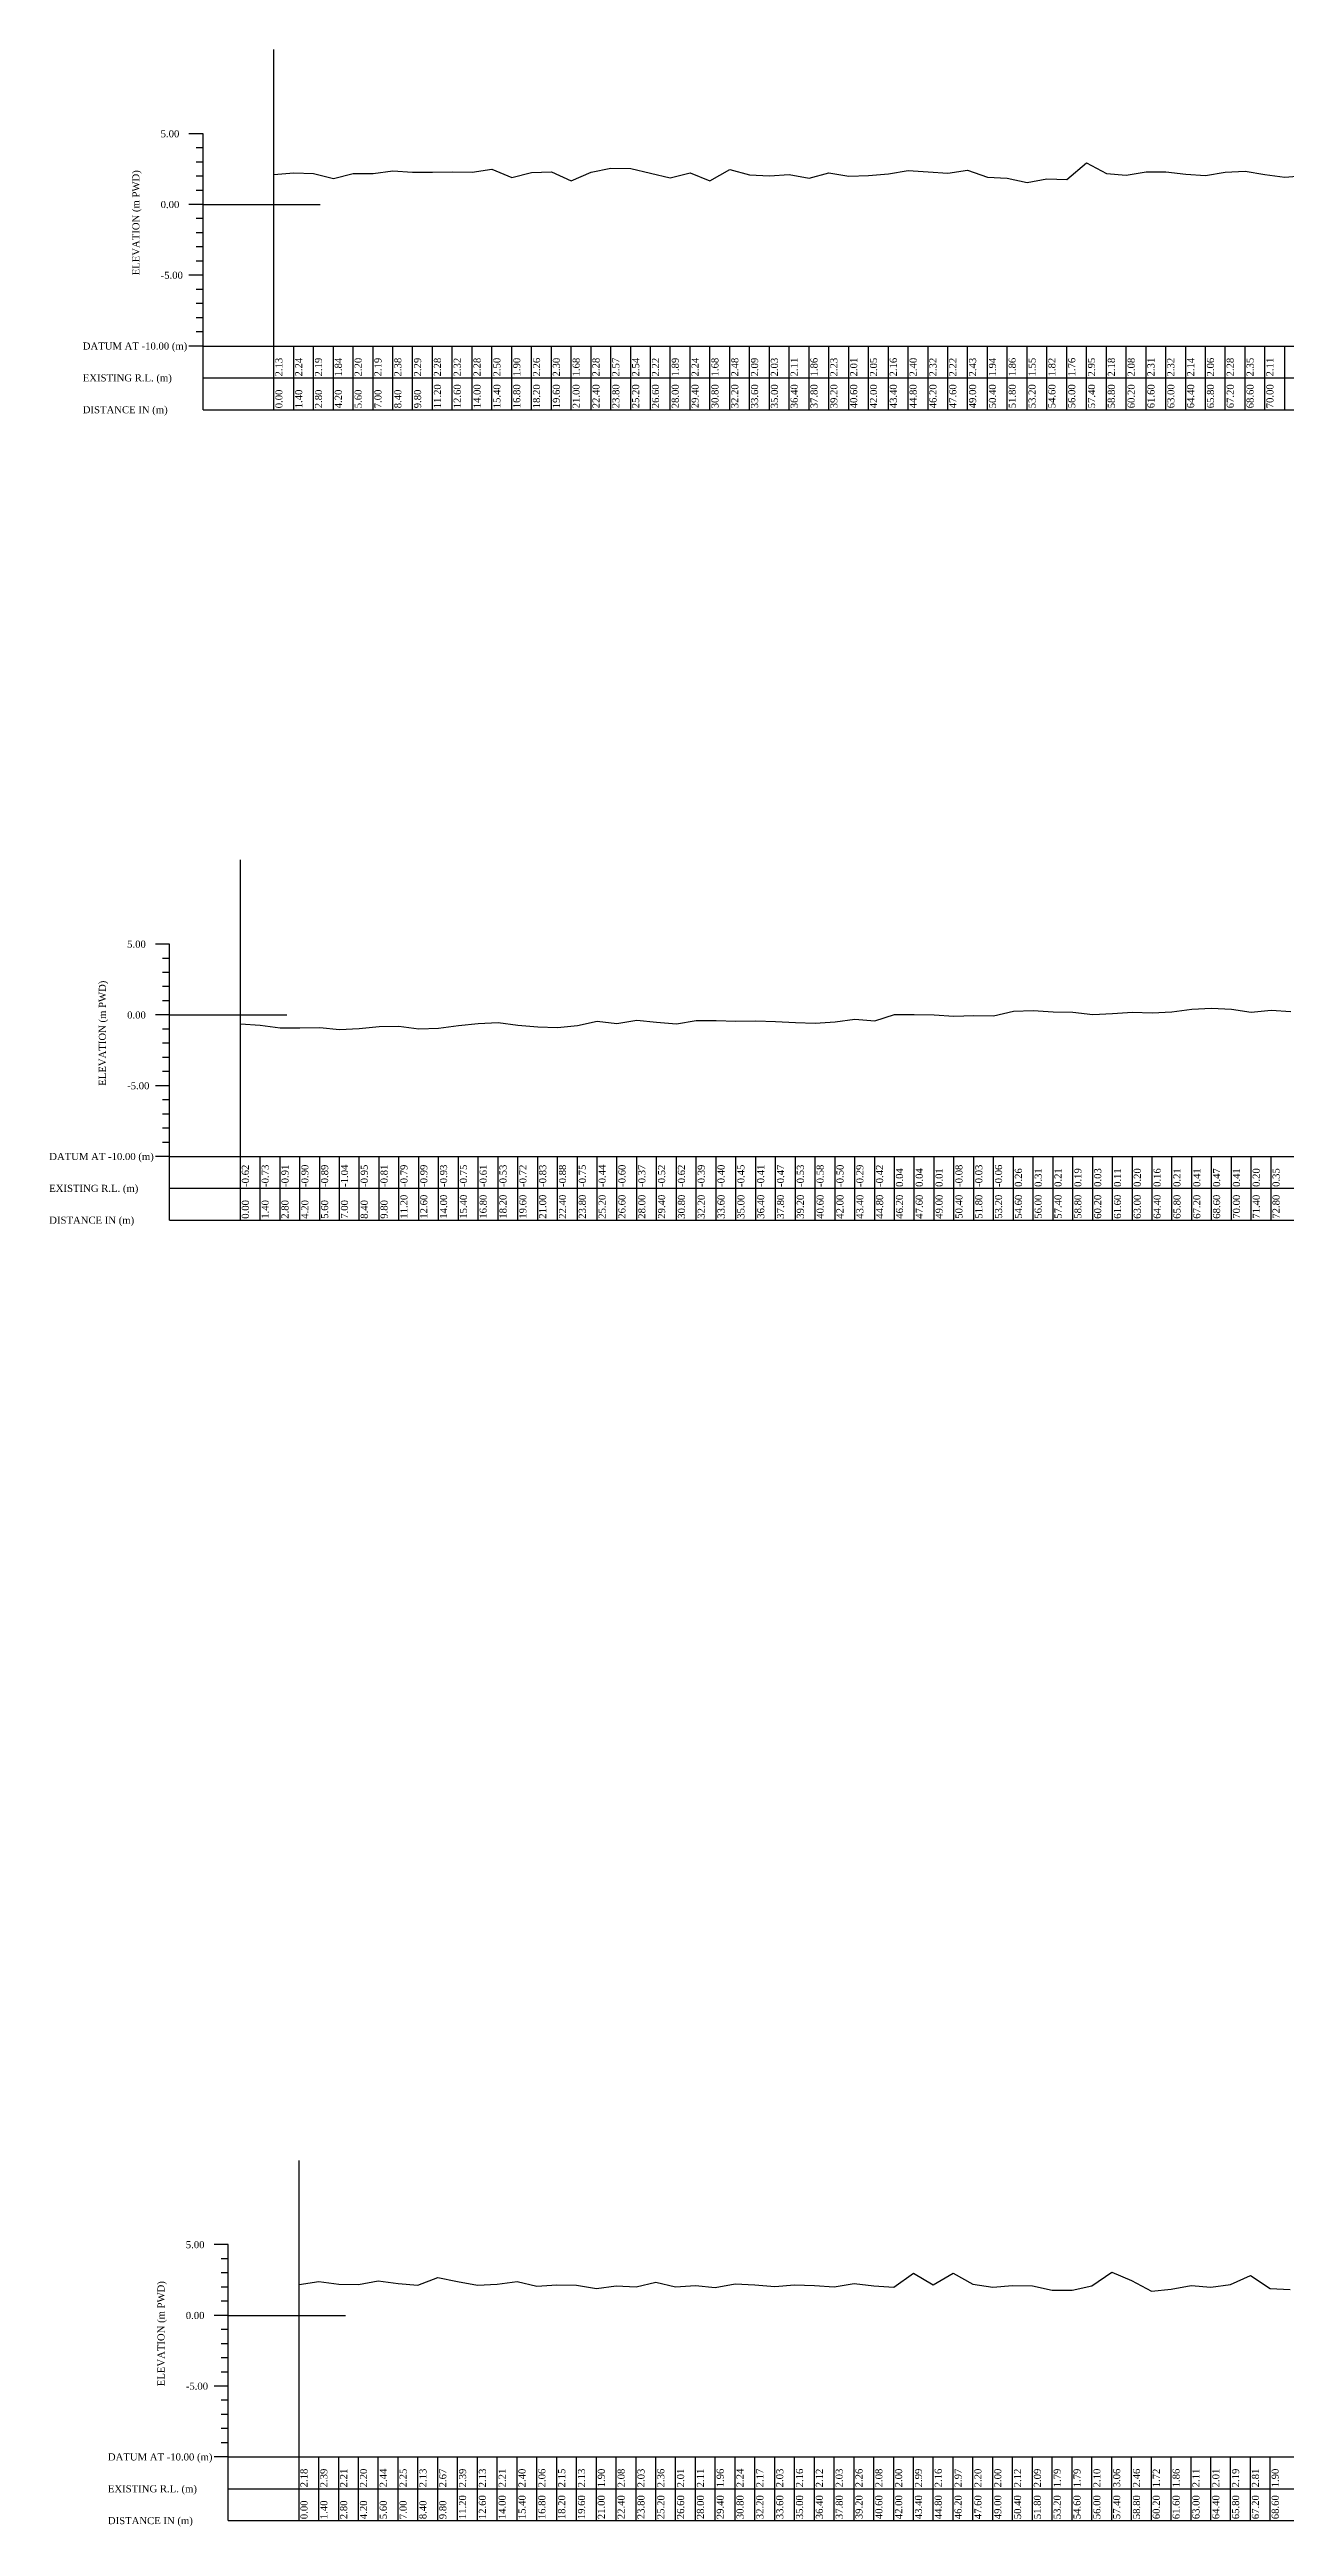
# Model space of a CAD drawing. Header units: metres. Extents: x -148477 to 168932, y -55673 to -2736.
# Drawn here: x 4700.8 to 4788.1, y -17558.2 to -17383.1 of the extents above; entities that cross this region are included whole.
import ezdxf

# ---------------------------------------------------------------- set-up
doc = ezdxf.new("R2010")
doc.units = ezdxf.units.M
doc.styles.add('liza', font='times.ttf', dxfattribs={"height": 2})

msp = doc.modelspace()

# ---------------------------------------------------------------- linework, layer by layer
at = {"color": 3, "linetype": 'Continuous', "lineweight": -3, "ltscale": 0.5}
for p, q in [((4716.668, -17404.0795), (4716.668, -17383.1289)), ((4711.668, -17394.0795), (4719.9416, -17394.0795)), ((4714.3012, -17461.347), (4714.3012, -17440.3964)), ((4709.3012, -17451.347), (4717.5747, -17451.347)), ((4718.4438, -17553.2383), (4718.4438, -17532.2878)), ((4713.4438, -17543.2383), (4721.7173, -17543.2383))]:
    msp.add_line(p, q, dxfattribs=at)
at = {"color": 6, "linetype": 'Continuous', "lineweight": -3, "ltscale": 0.5}
for p, q in [((4711.668, -17389.0795), (4710.668, -17389.0795)), ((4711.668, -17390.0795), (4711.168, -17390.0795)), ((4711.668, -17408.5795), (4711.668, -17389.0795)), ((4711.668, -17391.0795), (4711.168, -17391.0795)), ((4711.668, -17392.0795), (4711.168, -17392.0795)), ((4711.668, -17393.0795), (4711.168, -17393.0795)), ((4711.668, -17394.0795), (4710.668, -17394.0795)), ((4711.668, -17395.0795), (4711.168, -17395.0795)), ((4711.668, -17396.0795), (4711.168, -17396.0795)), ((4711.668, -17397.0795), (4711.168, -17397.0795)), ((4711.668, -17398.0795), (4711.168, -17398.0795)), ((4711.668, -17399.0795), (4710.668, -17399.0795)), ((4711.668, -17400.0795), (4711.168, -17400.0795)), ((4711.668, -17401.0795), (4711.168, -17401.0795)), ((4711.668, -17402.0795), (4711.168, -17402.0795)), ((4711.668, -17404.0795), (4710.668, -17404.0795)), ((4711.668, -17403.0795), (4711.168, -17403.0795)), ((4711.668, -17404.0795), (5048.888, -17404.0795)), ((4716.668, -17408.5795), (4716.668, -17404.0795)), ((4718.068, -17408.5795), (4718.068, -17404.0795)), ((4719.468, -17408.5795), (4719.468, -17404.0795)), ((4720.868, -17408.5795), (4720.868, -17404.0795)), ((4722.268, -17408.5795), (4722.268, -17404.0795)), ((4723.668, -17408.5795), (4723.668, -17404.0795)), ((4725.068, -17408.5795), (4725.068, -17404.0795)), ((4726.468, -17408.5795), (4726.468, -17404.0795)), ((4727.868, -17408.5795), (4727.868, -17404.0795)), ((4729.268, -17408.5795), (4729.268, -17404.0795)), ((4730.668, -17408.5795), (4730.668, -17404.0795)), ((4732.068, -17408.5795), (4732.068, -17404.0795)), ((4733.468, -17408.5795), (4733.468, -17404.0795)), ((4734.868, -17408.5795), (4734.868, -17404.0795)), ((4736.268, -17408.5795), (4736.268, -17404.0795)), ((4737.668, -17408.5795), (4737.668, -17404.0795)), ((4739.068, -17408.5795), (4739.068, -17404.0795)), ((4740.468, -17408.5795), (4740.468, -17404.0795)), ((4741.868, -17408.5795), (4741.868, -17404.0795)), ((4743.268, -17408.5795), (4743.268, -17404.0795)), ((4744.668, -17408.5795), (4744.668, -17404.0795)), ((4746.068, -17408.5795), (4746.068, -17404.0795)), ((4747.468, -17408.5795), (4747.468, -17404.0795)), ((4748.868, -17408.5795), (4748.868, -17404.0795)), ((4750.268, -17408.5795), (4750.268, -17404.0795)), ((4751.668, -17408.5795), (4751.668, -17404.0795)), ((4753.068, -17408.5795), (4753.068, -17404.0795)), ((4754.468, -17408.5795), (4754.468, -17404.0795)), ((4755.868, -17408.5795), (4755.868, -17404.0795)), ((4757.268, -17408.5795), (4757.268, -17404.0795)), ((4758.668, -17408.5795), (4758.668, -17404.0795)), ((4760.068, -17408.5795), (4760.068, -17404.0795)), ((4761.468, -17408.5795), (4761.468, -17404.0795)), ((4762.868, -17408.5795), (4762.868, -17404.0795)), ((4764.268, -17408.5795), (4764.268, -17404.0795)), ((4765.668, -17408.5795), (4765.668, -17404.0795)), ((4767.068, -17408.5795), (4767.068, -17404.0795)), ((4768.468, -17408.5795), (4768.468, -17404.0795)), ((4769.868, -17408.5795), (4769.868, -17404.0795)), ((4771.268, -17408.5795), (4771.268, -17404.0795)), ((4772.668, -17408.5795), (4772.668, -17404.0795)), ((4774.068, -17408.5795), (4774.068, -17404.0795)), ((4775.468, -17408.5795), (4775.468, -17404.0795)), ((4776.868, -17408.5795), (4776.868, -17404.0795)), ((4778.268, -17408.5795), (4778.268, -17404.0795)), ((4779.668, -17408.5795), (4779.668, -17404.0795)), ((4781.068, -17408.5795), (4781.068, -17404.0795)), ((4782.468, -17408.5795), (4782.468, -17404.0795)), ((4783.868, -17408.5795), (4783.868, -17404.0795)), ((4785.268, -17408.5795), (4785.268, -17404.0795)), ((4786.668, -17408.5795), (4786.668, -17404.0795)), ((4788.068, -17408.5795), (4788.068, -17404.0795)), ((4711.668, -17406.3295), (5048.888, -17406.3295)), ((4711.668, -17408.5795), (5048.888, -17408.5795)), ((4709.3012, -17446.347), (4708.3012, -17446.347)), ((4709.3012, -17447.347), (4708.8012, -17447.347)), ((4709.3012, -17465.847), (4709.3012, -17446.347)), ((4709.3012, -17448.347), (4708.8012, -17448.347)), ((4709.3012, -17449.347), (4708.8012, -17449.347)), ((4709.3012, -17451.347), (4708.3012, -17451.347)), ((4709.3012, -17450.347), (4708.8012, -17450.347)), ((4709.3012, -17452.347), (4708.8012, -17452.347)), ((4709.3012, -17453.347), (4708.8012, -17453.347)), ((4709.3012, -17454.347), (4708.8012, -17454.347)), ((4709.3012, -17456.347), (4708.3012, -17456.347)), ((4709.3012, -17455.347), (4708.8012, -17455.347)), ((4709.3012, -17457.347), (4708.8012, -17457.347)), ((4709.3012, -17458.347), (4708.8012, -17458.347)), ((4709.3012, -17459.347), (4708.8012, -17459.347)), ((4709.3012, -17461.347), (4708.3012, -17461.347)), ((4709.3012, -17460.347), (4708.8012, -17460.347)), ((4709.3012, -17461.347), (5046.5212, -17461.347)), ((4714.3012, -17465.847), (4714.3012, -17461.347)), ((4715.7012, -17465.847), (4715.7012, -17461.347)), ((4717.1012, -17465.847), (4717.1012, -17461.347)), ((4718.5012, -17465.847), (4718.5012, -17461.347)), ((4719.9012, -17465.847), (4719.9012, -17461.347)), ((4721.3012, -17465.847), (4721.3012, -17461.347)), ((4722.7012, -17465.847), (4722.7012, -17461.347)), ((4724.1012, -17465.847), (4724.1012, -17461.347)), ((4725.5012, -17465.847), (4725.5012, -17461.347)), ((4726.9012, -17465.847), (4726.9012, -17461.347)), ((4728.3012, -17465.847), (4728.3012, -17461.347)), ((4729.7012, -17465.847), (4729.7012, -17461.347)), ((4731.1012, -17465.847), (4731.1012, -17461.347)), ((4732.5012, -17465.847), (4732.5012, -17461.347)), ((4733.9012, -17465.847), (4733.9012, -17461.347)), ((4735.3012, -17465.847), (4735.3012, -17461.347)), ((4736.7012, -17465.847), (4736.7012, -17461.347)), ((4738.1012, -17465.847), (4738.1012, -17461.347)), ((4739.5012, -17465.847), (4739.5012, -17461.347)), ((4740.9012, -17465.847), (4740.9012, -17461.347)), ((4742.3012, -17465.847), (4742.3012, -17461.347)), ((4743.7012, -17465.847), (4743.7012, -17461.347)), ((4745.1012, -17465.847), (4745.1012, -17461.347)), ((4746.5012, -17465.847), (4746.5012, -17461.347)), ((4747.9012, -17465.847), (4747.9012, -17461.347)), ((4749.3012, -17465.847), (4749.3012, -17461.347)), ((4750.7012, -17465.847), (4750.7012, -17461.347)), ((4752.1012, -17465.847), (4752.1012, -17461.347)), ((4753.5012, -17465.847), (4753.5012, -17461.347)), ((4754.9012, -17465.847), (4754.9012, -17461.347)), ((4756.3012, -17465.847), (4756.3012, -17461.347)), ((4757.7012, -17465.847), (4757.7012, -17461.347)), ((4759.1012, -17465.847), (4759.1012, -17461.347)), ((4760.5012, -17465.847), (4760.5012, -17461.347)), ((4761.9012, -17465.847), (4761.9012, -17461.347)), ((4763.3012, -17465.847), (4763.3012, -17461.347)), ((4764.7012, -17465.847), (4764.7012, -17461.347)), ((4766.1012, -17465.847), (4766.1012, -17461.347)), ((4767.5012, -17465.847), (4767.5012, -17461.347)), ((4768.9012, -17465.847), (4768.9012, -17461.347)), ((4770.3012, -17465.847), (4770.3012, -17461.347)), ((4771.7012, -17465.847), (4771.7012, -17461.347)), ((4773.1012, -17465.847), (4773.1012, -17461.347)), ((4774.5012, -17465.847), (4774.5012, -17461.347)), ((4775.9012, -17465.847), (4775.9012, -17461.347)), ((4777.3012, -17465.847), (4777.3012, -17461.347)), ((4778.7012, -17465.847), (4778.7012, -17461.347)), ((4780.1012, -17465.847), (4780.1012, -17461.347)), ((4781.5012, -17465.847), (4781.5012, -17461.347)), ((4782.9012, -17465.847), (4782.9012, -17461.347)), ((4784.3012, -17465.847), (4784.3012, -17461.347)), ((4785.7012, -17465.847), (4785.7012, -17461.347)), ((4787.1012, -17465.847), (4787.1012, -17461.347)), ((4709.3012, -17463.597), (5046.5212, -17463.597)), ((4709.3012, -17465.847), (5046.5212, -17465.847)), ((4713.4438, -17538.2383), (4712.4438, -17538.2383)), ((4713.4438, -17557.7383), (4713.4438, -17538.2383)), ((4713.4438, -17539.2383), (4712.9438, -17539.2383)), ((4713.4438, -17540.2383), (4712.9438, -17540.2383)), ((4713.4438, -17541.2383), (4712.9438, -17541.2383)), ((4713.4438, -17542.2383), (4712.9438, -17542.2383)), ((4713.4438, -17543.2383), (4712.4438, -17543.2383)), ((4713.4438, -17544.2383), (4712.9438, -17544.2383)), ((4713.4438, -17545.2383), (4712.9438, -17545.2383)), ((4713.4438, -17546.2383), (4712.9438, -17546.2383)), ((4713.4438, -17547.2383), (4712.9438, -17547.2383)), ((4713.4438, -17548.2383), (4712.4438, -17548.2383)), ((4713.4438, -17549.2383), (4712.9438, -17549.2383)), ((4713.4438, -17550.2383), (4712.9438, -17550.2383)), ((4713.4438, -17551.2383), (4712.9438, -17551.2383)), ((4713.4438, -17552.2383), (4712.9438, -17552.2383)), ((4713.4438, -17553.2383), (4712.4438, -17553.2383)), ((4713.4438, -17553.2383), (5050.6638, -17553.2383)), ((4718.4438, -17557.7383), (4718.4438, -17553.2383)), ((4719.8438, -17557.7383), (4719.8438, -17553.2383)), ((4721.2438, -17557.7383), (4721.2438, -17553.2383)), ((4722.6438, -17557.7383), (4722.6438, -17553.2383)), ((4724.0438, -17557.7383), (4724.0438, -17553.2383)), ((4725.4438, -17557.7383), (4725.4438, -17553.2383)), ((4726.8438, -17557.7383), (4726.8438, -17553.2383)), ((4728.2438, -17557.7383), (4728.2438, -17553.2383)), ((4729.6438, -17557.7383), (4729.6438, -17553.2383)), ((4731.0438, -17557.7383), (4731.0438, -17553.2383)), ((4732.4438, -17557.7383), (4732.4438, -17553.2383)), ((4733.8438, -17557.7383), (4733.8438, -17553.2383)), ((4735.2438, -17557.7383), (4735.2438, -17553.2383)), ((4736.6438, -17557.7383), (4736.6438, -17553.2383)), ((4738.0438, -17557.7383), (4738.0438, -17553.2383)), ((4739.4438, -17557.7383), (4739.4438, -17553.2383)), ((4740.8438, -17557.7383), (4740.8438, -17553.2383)), ((4742.2438, -17557.7383), (4742.2438, -17553.2383)), ((4743.6438, -17557.7383), (4743.6438, -17553.2383)), ((4745.0438, -17557.7383), (4745.0438, -17553.2383)), ((4746.4438, -17557.7383), (4746.4438, -17553.2383)), ((4747.8438, -17557.7383), (4747.8438, -17553.2383)), ((4749.2438, -17557.7383), (4749.2438, -17553.2383)), ((4750.6438, -17557.7383), (4750.6438, -17553.2383)), ((4752.0438, -17557.7383), (4752.0438, -17553.2383)), ((4753.4438, -17557.7383), (4753.4438, -17553.2383)), ((4754.8438, -17557.7383), (4754.8438, -17553.2383)), ((4756.2438, -17557.7383), (4756.2438, -17553.2383)), ((4757.6438, -17557.7383), (4757.6438, -17553.2383)), ((4759.0438, -17557.7383), (4759.0438, -17553.2383)), ((4760.4438, -17557.7383), (4760.4438, -17553.2383)), ((4761.8438, -17557.7383), (4761.8438, -17553.2383)), ((4763.2438, -17557.7383), (4763.2438, -17553.2383)), ((4764.6438, -17557.7383), (4764.6438, -17553.2383)), ((4766.0438, -17557.7383), (4766.0438, -17553.2383)), ((4767.4438, -17557.7383), (4767.4438, -17553.2383)), ((4768.8438, -17557.7383), (4768.8438, -17553.2383)), ((4770.2438, -17557.7383), (4770.2438, -17553.2383)), ((4771.6438, -17557.7383), (4771.6438, -17553.2383)), ((4773.0438, -17557.7383), (4773.0438, -17553.2383)), ((4774.4438, -17557.7383), (4774.4438, -17553.2383)), ((4775.8438, -17557.7383), (4775.8438, -17553.2383)), ((4777.2438, -17557.7383), (4777.2438, -17553.2383)), ((4778.6438, -17557.7383), (4778.6438, -17553.2383)), ((4780.0438, -17557.7383), (4780.0438, -17553.2383)), ((4781.4438, -17557.7383), (4781.4438, -17553.2383)), ((4782.8438, -17557.7383), (4782.8438, -17553.2383)), ((4784.2438, -17557.7383), (4784.2438, -17553.2383)), ((4785.6438, -17557.7383), (4785.6438, -17553.2383)), ((4787.0438, -17557.7383), (4787.0438, -17553.2383)), ((4713.4438, -17555.4883), (5050.6638, -17555.4883)), ((4713.4438, -17557.7383), (5050.6638, -17557.7383))]:
    msp.add_line(p, q, dxfattribs=at)
msp.add_lwpolyline([(4716.668, -17391.9495), (4718.068, -17391.8395), (4719.468, -17391.8915), (4720.868, -17392.2395), (4722.268, -17391.8795), (4723.668, -17391.8855), (4725.068, -17391.6995), (4726.468, -17391.7895), (4727.868, -17391.7995), (4729.268, -17391.7595), (4730.668, -17391.7995), (4732.068, -17391.5795), (4733.468, -17392.1795), (4734.868, -17391.8195), (4736.268, -17391.7795), (4737.668, -17392.3995), (4739.068, -17391.7995), (4740.468, -17391.5095), (4741.868, -17391.5395), (4743.268, -17391.8595), (4744.668, -17392.1895), (4746.068, -17391.8395), (4747.468, -17392.3995), (4748.868, -17391.5995), (4750.268, -17391.9895), (4751.668, -17392.0455), (4753.068, -17391.9695), (4754.468, -17392.2205), (4755.868, -17391.8495), (4757.268, -17392.0695), (4758.668, -17392.0295), (4760.068, -17391.9195), (4761.468, -17391.6795), (4762.868, -17391.7595), (4764.268, -17391.8595), (4765.668, -17391.6495), (4767.068, -17392.1395), (4768.468, -17392.2195), (4769.868, -17392.5295), (4771.268, -17392.2595), (4772.668, -17392.3195), (4774.068, -17391.1295), (4775.468, -17391.8995), (4776.868, -17391.9995), (4778.268, -17391.7695), (4779.668, -17391.7595), (4781.068, -17391.9395), (4782.468, -17392.0195), (4783.868, -17391.7995), (4785.268, -17391.7295), (4786.668, -17391.9695), (4788.068, -17392.1395), (4789.468, -17392.0295)], dxfattribs=at)
at = {"color": 4, "linetype": 'Continuous', "lineweight": -3, "ltscale": 0.5}
msp.add_lwpolyline([(4714.3012, -17451.967), (4715.7012, -17452.077), (4717.1012, -17452.257), (4718.5012, -17452.247), (4719.9012, -17452.237), (4721.3012, -17452.383), (4722.7012, -17452.297), (4724.1012, -17452.157), (4725.5012, -17452.137), (4726.9012, -17452.338), (4728.3012, -17452.272), (4729.7012, -17452.101), (4731.1012, -17451.953), (4732.5012, -17451.877), (4733.9012, -17452.067), (4735.3012, -17452.177), (4736.7012, -17452.225), (4738.1012, -17452.098), (4739.5012, -17451.786), (4740.9012, -17451.943), (4742.3012, -17451.72), (4743.7012, -17451.863), (4745.1012, -17451.963), (4746.5012, -17451.742), (4747.9012, -17451.744), (4749.3012, -17451.793), (4750.7012, -17451.76), (4752.1012, -17451.818), (4753.5012, -17451.873), (4754.9012, -17451.927), (4756.3012, -17451.844), (4757.7012, -17451.637), (4759.1012, -17451.767), (4760.5012, -17451.307), (4761.9012, -17451.307), (4763.3012, -17451.337), (4764.7012, -17451.427), (4766.1012, -17451.377), (4767.5012, -17451.407), (4768.9012, -17451.087), (4770.3012, -17451.037), (4771.7012, -17451.137), (4773.1012, -17451.157), (4774.5012, -17451.317), (4775.9012, -17451.237), (4777.3012, -17451.147), (4778.7012, -17451.187), (4780.1012, -17451.137), (4781.5012, -17450.937), (4782.9012, -17450.877), (4784.3012, -17450.937), (4785.7012, -17451.147), (4787.1012, -17450.997), (4788.5012, -17451.097)], dxfattribs=at)
at = {"color": 2, "linetype": 'Continuous', "lineweight": -3, "ltscale": 0.5}
msp.add_lwpolyline([(4718.4438, -17541.0583), (4719.8438, -17540.8483), (4721.2438, -17541.0283), (4722.6438, -17541.0423), (4724.0438, -17540.7983), (4725.4438, -17540.9883), (4726.8438, -17541.1083), (4728.2438, -17540.5683), (4729.6438, -17540.8483), (4731.0438, -17541.1083), (4732.4438, -17541.0283), (4733.8438, -17540.8383), (4735.2438, -17541.1783), (4736.6438, -17541.0883), (4738.0438, -17541.1083), (4739.4438, -17541.3383), (4740.8438, -17541.1583), (4742.2438, -17541.2083), (4743.6438, -17540.8783), (4745.0438, -17541.2283), (4746.4438, -17541.1283), (4747.8438, -17541.2743), (4749.2438, -17540.9983), (4750.6438, -17541.0683), (4752.0438, -17541.2053), (4753.4438, -17541.0783), (4754.8438, -17541.1183), (4756.2438, -17541.2093), (4757.6438, -17540.9783), (4759.0438, -17541.1583), (4760.4438, -17541.2353), (4761.8438, -17540.2483), (4763.2438, -17541.0783), (4764.6438, -17540.2643), (4766.0438, -17541.0383), (4767.4438, -17541.2383), (4768.8438, -17541.1183), (4770.2438, -17541.1483), (4771.6438, -17541.4483), (4773.0438, -17541.4483), (4774.4438, -17541.1383), (4775.8438, -17540.1783), (4777.2438, -17540.7783), (4778.6438, -17541.5183), (4780.0438, -17541.3783), (4781.4438, -17541.1283), (4782.8438, -17541.2333), (4784.2438, -17541.0483), (4785.6438, -17540.4283), (4787.0438, -17541.3383), (4788.4438, -17541.4083)], dxfattribs=at)

# ---------------------------------------------------------------- texts
at = {"color": 6, "linetype": 'Continuous', "lineweight": -3, "ltscale": 0.5, "char_height": 0.5, "attachment_point": 1, "style": 'liza'}
for s, insert, width in [('5.00', (4708.668, -17388.8295), 2), ('0.00', (4708.668, -17393.8295), 2), ('-5.00', (4708.668, -17398.8295), 2), ('DATUM AT -10.00 (m)', (4703.168, -17403.8295), 7.5), ('EXISTING R.L. (m)', (4703.168, -17406.0795), 7.5), ('DISTANCE IN (m)', (4703.168, -17408.3295), 7.5), ('5.00', (4706.3012, -17446.097), 2), ('0.00', (4706.3012, -17451.097), 2), ('-5.00', (4706.3012, -17456.097), 2), ('DATUM AT -10.00 (m)', (4700.8012, -17461.097), 7.5), ('EXISTING R.L. (m)', (4700.8012, -17463.347), 7.5), ('DISTANCE IN (m)', (4700.8012, -17465.597), 7.5), ('5.00', (4710.4438, -17537.9883), 2), ('0.00', (4710.4438, -17542.9883), 2), ('-5.00', (4710.4438, -17547.9883), 2), ('DATUM AT -10.00 (m)', (4704.9438, -17552.9883), 7.5), ('EXISTING R.L. (m)', (4704.9438, -17555.2383), 7.5), ('DISTANCE IN (m)', (4704.9438, -17557.4883), 7.5)]:
    msp.add_mtext(s, dxfattribs=dict(at, insert=insert, width=width))
at = {"color": 6, "linetype": 'Continuous', "lineweight": -3, "ltscale": 0.5, "char_height": 0.5, "attachment_point": 1, "rotation": 90, "style": 'liza'}
for s, insert, width in [('ELEVATION (m PWD)', (4706.668, -17399.0795), 10), ('2.13', (4716.768, -17406.2295), 2.15), ('2.24', (4718.168, -17406.2295), 2.15), ('2.19', (4719.568, -17406.2295), 2.15), ('1.84', (4720.968, -17406.2295), 2.15), ('2.20', (4722.368, -17406.2295), 2.15), ('2.19', (4723.768, -17406.2295), 2.15), ('2.38', (4725.168, -17406.2295), 2.15), ('2.29', (4726.568, -17406.2295), 2.15), ('2.28', (4727.968, -17406.2295), 2.15), ('2.32', (4729.368, -17406.2295), 2.15), ('2.28', (4730.768, -17406.2295), 2.15), ('2.50', (4732.168, -17406.2295), 2.15), ('1.90', (4733.568, -17406.2295), 2.15), ('2.26', (4734.968, -17406.2295), 2.15), ('2.30', (4736.368, -17406.2295), 2.15), ('1.68', (4737.768, -17406.2295), 2.15), ('2.28', (4739.168, -17406.2295), 2.15), ('2.57', (4740.568, -17406.2295), 2.15), ('2.54', (4741.968, -17406.2295), 2.15), ('2.22', (4743.368, -17406.2295), 2.15), ('1.89', (4744.768, -17406.2295), 2.15), ('2.24', (4746.168, -17406.2295), 2.15), ('1.68', (4747.568, -17406.2295), 2.15), ('2.48', (4748.968, -17406.2295), 2.15), ('2.09', (4750.368, -17406.2295), 2.15), ('2.03', (4751.768, -17406.2295), 2.15), ('2.11', (4753.168, -17406.2295), 2.15), ('1.86', (4754.568, -17406.2295), 2.15), ('2.23', (4755.968, -17406.2295), 2.15), ('2.01', (4757.368, -17406.2295), 2.15), ('2.05', (4758.768, -17406.2295), 2.15), ('2.16', (4760.168, -17406.2295), 2.15), ('2.40', (4761.568, -17406.2295), 2.15), ('2.32', (4762.968, -17406.2295), 2.15), ('2.22', (4764.368, -17406.2295), 2.15), ('2.43', (4765.768, -17406.2295), 2.15), ('1.94', (4767.168, -17406.2295), 2.15), ('1.86', (4768.568, -17406.2295), 2.15), ('1.55', (4769.968, -17406.2295), 2.15), ('1.82', (4771.368, -17406.2295), 2.15), ('1.76', (4772.768, -17406.2295), 2.15), ('2.95', (4774.168, -17406.2295), 2.15), ('2.18', (4775.568, -17406.2295), 2.15), ('2.08', (4776.968, -17406.2295), 2.15), ('2.31', (4778.368, -17406.2295), 2.15), ('2.32', (4779.768, -17406.2295), 2.15), ('2.14', (4781.168, -17406.2295), 2.15), ('2.06', (4782.568, -17406.2295), 2.15), ('2.28', (4783.968, -17406.2295), 2.15), ('2.35', (4785.368, -17406.2295), 2.15), ('2.11', (4786.768, -17406.2295), 2.15), ('0.00', (4716.768, -17408.4795), 2.15), ('1.40', (4718.168, -17408.4795), 2.15), ('2.80', (4719.568, -17408.4795), 2.15), ('4.20', (4720.968, -17408.4795), 2.15), ('5.60', (4722.368, -17408.4795), 2.15), ('7.00', (4723.768, -17408.4795), 2.15), ('8.40', (4725.168, -17408.4795), 2.15), ('9.80', (4726.568, -17408.4795), 2.15), ('11.20', (4727.968, -17408.4795), 2.15), ('12.60', (4729.368, -17408.4795), 2.15), ('14.00', (4730.768, -17408.4795), 2.15), ('15.40', (4732.168, -17408.4795), 2.15), ('16.80', (4733.568, -17408.4795), 2.15), ('18.20', (4734.968, -17408.4795), 2.15), ('19.60', (4736.368, -17408.4795), 2.15), ('21.00', (4737.768, -17408.4795), 2.15), ('22.40', (4739.168, -17408.4795), 2.15), ('23.80', (4740.568, -17408.4795), 2.15), ('25.20', (4741.968, -17408.4795), 2.15), ('26.60', (4743.368, -17408.4795), 2.15), ('28.00', (4744.768, -17408.4795), 2.15), ('29.40', (4746.168, -17408.4795), 2.15), ('30.80', (4747.568, -17408.4795), 2.15), ('32.20', (4748.968, -17408.4795), 2.15), ('33.60', (4750.368, -17408.4795), 2.15), ('35.00', (4751.768, -17408.4795), 2.15), ('36.40', (4753.168, -17408.4795), 2.15), ('37.80', (4754.568, -17408.4795), 2.15), ('39.20', (4755.968, -17408.4795), 2.15), ('40.60', (4757.368, -17408.4795), 2.15), ('42.00', (4758.768, -17408.4795), 2.15), ('43.40', (4760.168, -17408.4795), 2.15), ('44.80', (4761.568, -17408.4795), 2.15), ('46.20', (4762.968, -17408.4795), 2.15), ('47.60', (4764.368, -17408.4795), 2.15), ('49.00', (4765.768, -17408.4795), 2.15), ('50.40', (4767.168, -17408.4795), 2.15), ('51.80', (4768.568, -17408.4795), 2.15), ('53.20', (4769.968, -17408.4795), 2.15), ('54.60', (4771.368, -17408.4795), 2.15), ('56.00', (4772.768, -17408.4795), 2.15), ('57.40', (4774.168, -17408.4795), 2.15), ('58.80', (4775.568, -17408.4795), 2.15), ('60.20', (4776.968, -17408.4795), 2.15), ('61.60', (4778.368, -17408.4795), 2.15), ('63.00', (4779.768, -17408.4795), 2.15), ('64.40', (4781.168, -17408.4795), 2.15), ('65.80', (4782.568, -17408.4795), 2.15), ('67.20', (4783.968, -17408.4795), 2.15), ('68.60', (4785.368, -17408.4795), 2.15), ('70.00', (4786.768, -17408.4795), 2.15), ('ELEVATION (m PWD)', (4704.3012, -17456.347), 10), ('-1.04', (4721.4012, -17463.497), 2.15), ('-0.44', (4739.6012, -17463.497), 2.15), ('-0.62', (4714.4012, -17463.497), 2.15), ('-0.73', (4715.8012, -17463.497), 2.15), ('-0.91', (4717.2012, -17463.497), 2.15), ('-0.90', (4718.6012, -17463.497), 2.15), ('-0.89', (4720.0012, -17463.497), 2.15), ('-0.95', (4722.8012, -17463.497), 2.15), ('-0.81', (4724.2012, -17463.497), 2.15), ('-0.79', (4725.6012, -17463.497), 2.15), ('-0.99', (4727.0012, -17463.497), 2.15), ('-0.93', (4728.4012, -17463.497), 2.15), ('-0.75', (4729.8012, -17463.497), 2.15), ('-0.61', (4731.2012, -17463.497), 2.15), ('-0.53', (4732.6012, -17463.497), 2.15), ('-0.72', (4734.0012, -17463.497), 2.15), ('-0.83', (4735.4012, -17463.497), 2.15), ('-0.88', (4736.8012, -17463.497), 2.15), ('-0.75', (4738.2012, -17463.497), 2.15), ('-0.60', (4741.0012, -17463.497), 2.15), ('-0.37', (4742.4012, -17463.497), 2.15), ('-0.52', (4743.8012, -17463.497), 2.15), ('-0.62', (4745.2012, -17463.497), 2.15), ('-0.39', (4746.6012, -17463.497), 2.15), ('-0.40', (4748.0012, -17463.497), 2.15), ('-0.45', (4749.4012, -17463.497), 2.15), ('-0.41', (4750.8012, -17463.497), 2.15), ('-0.47', (4752.2012, -17463.497), 2.15), ('-0.53', (4753.6012, -17463.497), 2.15), ('-0.58', (4755.0012, -17463.497), 2.15), ('-0.50', (4756.4012, -17463.497), 2.15), ('-0.29', (4757.8012, -17463.497), 2.15), ('-0.42', (4759.2012, -17463.497), 2.15), ('0.04', (4760.6012, -17463.497), 2.15), ('0.04', (4762.0012, -17463.497), 2.15), ('0.01', (4763.4012, -17463.497), 2.15), ('-0.08', (4764.8012, -17463.497), 2.15), ('-0.03', (4766.2012, -17463.497), 2.15), ('-0.06', (4767.6012, -17463.497), 2.15), ('0.26', (4769.0012, -17463.497), 2.15), ('0.31', (4770.4012, -17463.497), 2.15), ('0.21', (4771.8012, -17463.497), 2.15), ('0.19', (4773.2012, -17463.497), 2.15), ('0.03', (4774.6012, -17463.497), 2.15), ('0.11', (4776.0012, -17463.497), 2.15), ('0.20', (4777.4012, -17463.497), 2.15), ('0.16', (4778.8012, -17463.497), 2.15), ('0.21', (4780.2012, -17463.497), 2.15), ('0.41', (4781.6012, -17463.497), 2.15), ('0.47', (4783.0012, -17463.497), 2.15), ('0.41', (4784.4012, -17463.497), 2.15), ('0.20', (4785.8012, -17463.497), 2.15), ('0.35', (4787.2012, -17463.497), 2.15), ('0.00', (4714.4012, -17465.747), 2.15), ('1.40', (4715.8012, -17465.747), 2.15), ('2.80', (4717.2012, -17465.747), 2.15), ('4.20', (4718.6012, -17465.747), 2.15), ('5.60', (4720.0012, -17465.747), 2.15), ('7.00', (4721.4012, -17465.747), 2.15), ('8.40', (4722.8012, -17465.747), 2.15), ('9.80', (4724.2012, -17465.747), 2.15), ('11.20', (4725.6012, -17465.747), 2.15), ('12.60', (4727.0012, -17465.747), 2.15), ('14.00', (4728.4012, -17465.747), 2.15), ('15.40', (4729.8012, -17465.747), 2.15), ('16.80', (4731.2012, -17465.747), 2.15), ('18.20', (4732.6012, -17465.747), 2.15), ('19.60', (4734.0012, -17465.747), 2.15), ('21.00', (4735.4012, -17465.747), 2.15), ('22.40', (4736.8012, -17465.747), 2.15), ('23.80', (4738.2012, -17465.747), 2.15), ('25.20', (4739.6012, -17465.747), 2.15), ('26.60', (4741.0012, -17465.747), 2.15), ('28.00', (4742.4012, -17465.747), 2.15), ('29.40', (4743.8012, -17465.747), 2.15), ('30.80', (4745.2012, -17465.747), 2.15), ('32.20', (4746.6012, -17465.747), 2.15), ('33.60', (4748.0012, -17465.747), 2.15), ('35.00', (4749.4012, -17465.747), 2.15), ('36.40', (4750.8012, -17465.747), 2.15), ('37.80', (4752.2012, -17465.747), 2.15), ('39.20', (4753.6012, -17465.747), 2.15), ('40.60', (4755.0012, -17465.747), 2.15), ('42.00', (4756.4012, -17465.747), 2.15), ('43.40', (4757.8012, -17465.747), 2.15), ('44.80', (4759.2012, -17465.747), 2.15), ('46.20', (4760.6012, -17465.747), 2.15), ('47.60', (4762.0012, -17465.747), 2.15), ('49.00', (4763.4012, -17465.747), 2.15), ('50.40', (4764.8012, -17465.747), 2.15), ('51.80', (4766.2012, -17465.747), 2.15), ('53.20', (4767.6012, -17465.747), 2.15), ('54.60', (4769.0012, -17465.747), 2.15), ('56.00', (4770.4012, -17465.747), 2.15), ('57.40', (4771.8012, -17465.747), 2.15), ('58.80', (4773.2012, -17465.747), 2.15), ('60.20', (4774.6012, -17465.747), 2.15), ('61.60', (4776.0012, -17465.747), 2.15), ('63.00', (4777.4012, -17465.747), 2.15), ('64.40', (4778.8012, -17465.747), 2.15), ('65.80', (4780.2012, -17465.747), 2.15), ('67.20', (4781.6012, -17465.747), 2.15), ('68.60', (4783.0012, -17465.747), 2.15), ('70.00', (4784.4012, -17465.747), 2.15), ('71.40', (4785.8012, -17465.747), 2.15), ('72.80', (4787.2012, -17465.747), 2.15), ('ELEVATION (m PWD)', (4708.4438, -17548.2383), 10), ('2.18', (4718.5438, -17555.3883), 2.15), ('2.39', (4719.9438, -17555.3883), 2.15), ('2.21', (4721.3438, -17555.3883), 2.15), ('2.20', (4722.7438, -17555.3883), 2.15), ('2.44', (4724.1438, -17555.3883), 2.15), ('2.25', (4725.5438, -17555.3883), 2.15), ('2.13', (4726.9438, -17555.3883), 2.15), ('2.67', (4728.3438, -17555.3883), 2.15), ('2.39', (4729.7438, -17555.3883), 2.15), ('2.13', (4731.1438, -17555.3883), 2.15), ('2.21', (4732.5438, -17555.3883), 2.15), ('2.40', (4733.9438, -17555.3883), 2.15), ('2.06', (4735.3438, -17555.3883), 2.15), ('2.15', (4736.7438, -17555.3883), 2.15), ('2.13', (4738.1438, -17555.3883), 2.15), ('1.90', (4739.5438, -17555.3883), 2.15), ('2.08', (4740.9438, -17555.3883), 2.15), ('2.03', (4742.3438, -17555.3883), 2.15), ('2.36', (4743.7438, -17555.3883), 2.15), ('2.01', (4745.1438, -17555.3883), 2.15), ('2.11', (4746.5438, -17555.3883), 2.15), ('1.96', (4747.9438, -17555.3883), 2.15), ('2.24', (4749.3438, -17555.3883), 2.15), ('2.17', (4750.7438, -17555.3883), 2.15), ('2.03', (4752.1438, -17555.3883), 2.15), ('2.16', (4753.5438, -17555.3883), 2.15), ('2.12', (4754.9438, -17555.3883), 2.15), ('2.03', (4756.3438, -17555.3883), 2.15), ('2.26', (4757.7438, -17555.3883), 2.15), ('2.08', (4759.1438, -17555.3883), 2.15), ('2.00', (4760.5438, -17555.3883), 2.15), ('2.99', (4761.9438, -17555.3883), 2.15), ('2.16', (4763.3438, -17555.3883), 2.15), ('2.97', (4764.7438, -17555.3883), 2.15), ('2.20', (4766.1438, -17555.3883), 2.15), ('2.00', (4767.5438, -17555.3883), 2.15), ('2.12', (4768.9438, -17555.3883), 2.15), ('2.09', (4770.3438, -17555.3883), 2.15), ('1.79', (4771.7438, -17555.3883), 2.15), ('1.79', (4773.1438, -17555.3883), 2.15), ('2.10', (4774.5438, -17555.3883), 2.15), ('3.06', (4775.9438, -17555.3883), 2.15), ('2.46', (4777.3438, -17555.3883), 2.15), ('1.72', (4778.7438, -17555.3883), 2.15), ('1.86', (4780.1438, -17555.3883), 2.15), ('2.11', (4781.5438, -17555.3883), 2.15), ('2.01', (4782.9438, -17555.3883), 2.15), ('2.19', (4784.3438, -17555.3883), 2.15), ('2.81', (4785.7438, -17555.3883), 2.15), ('1.90', (4787.1438, -17555.3883), 2.15), ('0.00', (4718.5438, -17557.6383), 2.15), ('1.40', (4719.9438, -17557.6383), 2.15), ('2.80', (4721.3438, -17557.6383), 2.15), ('4.20', (4722.7438, -17557.6383), 2.15), ('5.60', (4724.1438, -17557.6383), 2.15), ('7.00', (4725.5438, -17557.6383), 2.15), ('8.40', (4726.9438, -17557.6383), 2.15), ('9.80', (4728.3438, -17557.6383), 2.15), ('11.20', (4729.7438, -17557.6383), 2.15), ('12.60', (4731.1438, -17557.6383), 2.15), ('14.00', (4732.5438, -17557.6383), 2.15), ('15.40', (4733.9438, -17557.6383), 2.15), ('16.80', (4735.3438, -17557.6383), 2.15), ('18.20', (4736.7438, -17557.6383), 2.15), ('19.60', (4738.1438, -17557.6383), 2.15), ('21.00', (4739.5438, -17557.6383), 2.15), ('22.40', (4740.9438, -17557.6383), 2.15), ('23.80', (4742.3438, -17557.6383), 2.15), ('25.20', (4743.7438, -17557.6383), 2.15), ('26.60', (4745.1438, -17557.6383), 2.15), ('28.00', (4746.5438, -17557.6383), 2.15), ('29.40', (4747.9438, -17557.6383), 2.15), ('30.80', (4749.3438, -17557.6383), 2.15), ('32.20', (4750.7438, -17557.6383), 2.15), ('33.60', (4752.1438, -17557.6383), 2.15), ('35.00', (4753.5438, -17557.6383), 2.15), ('36.40', (4754.9438, -17557.6383), 2.15), ('37.80', (4756.3438, -17557.6383), 2.15), ('39.20', (4757.7438, -17557.6383), 2.15), ('40.60', (4759.1438, -17557.6383), 2.15), ('42.00', (4760.5438, -17557.6383), 2.15), ('43.40', (4761.9438, -17557.6383), 2.15), ('44.80', (4763.3438, -17557.6383), 2.15), ('46.20', (4764.7438, -17557.6383), 2.15), ('47.60', (4766.1438, -17557.6383), 2.15), ('49.00', (4767.5438, -17557.6383), 2.15), ('50.40', (4768.9438, -17557.6383), 2.15), ('51.80', (4770.3438, -17557.6383), 2.15), ('53.20', (4771.7438, -17557.6383), 2.15), ('54.60', (4773.1438, -17557.6383), 2.15), ('56.00', (4774.5438, -17557.6383), 2.15), ('57.40', (4775.9438, -17557.6383), 2.15), ('58.80', (4777.3438, -17557.6383), 2.15), ('60.20', (4778.7438, -17557.6383), 2.15), ('61.60', (4780.1438, -17557.6383), 2.15), ('63.00', (4781.5438, -17557.6383), 2.15), ('64.40', (4782.9438, -17557.6383), 2.15), ('65.80', (4784.3438, -17557.6383), 2.15), ('67.20', (4785.7438, -17557.6383), 2.15), ('68.60', (4787.1438, -17557.6383), 2.15)]:
    msp.add_mtext(s, dxfattribs=dict(at, insert=insert, width=width))

doc.saveas('drawing.dxf')
